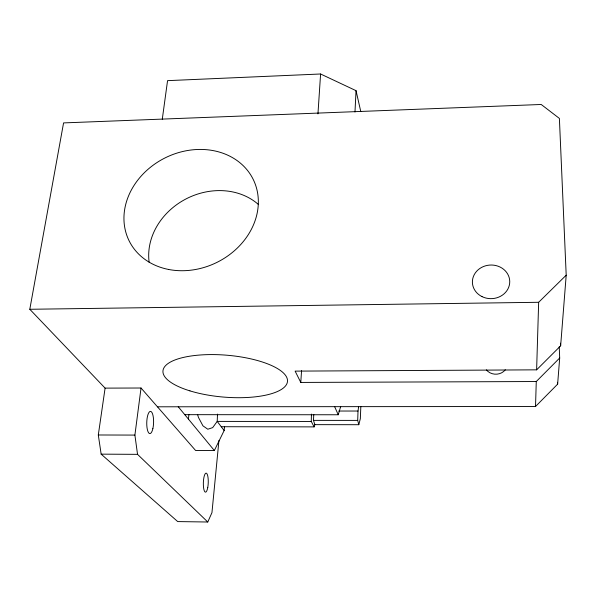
<?xml version="1.0" encoding="UTF-8"?>
<svg xmlns="http://www.w3.org/2000/svg" width="596" height="596" viewBox="0 0 596 596"><rect width="100%" height="100%" fill="white"/><g stroke="black" fill="none" stroke-linecap="round" stroke-linejoin="round"><path stroke-width="0.89" d="M217.503 414.078L217.205 421.394L221.243 426.714L314.107 426.885L311.283 421.484L311.432 414.078M157.441 406.8L535.521 406.509L536.273 381.529L559.689 358.002L559.242 346.701M536.273 381.529L300.786 382.431L295.117 371.122L536.623 369.84L538.657 302.284L566.2 275.196L559.391 118.418L541.205 104.479L63.571 122.91L29.8 309.279L105.097 388.123L141.036 388.011L195.592 450.472L214.351 450.531L224.148 430.543L224.498 426.87M314.107 426.885L314.859 424.65L358.799 424.71L357.697 420.403L358.017 411.031A73.152 10.147 89.6 0 0 358.591 406.763M360.833 406.636L360.334 418.712L358.799 424.71M314.859 424.65L313.481 420.374L313.772 414.436M354.985 112.003L356.035 90.666L320.596 73.993L167.558 80.646L162.276 119.267M317.951 113.903L320.596 73.993M300.786 382.431L301.561 370.637M535.521 406.509L557.633 384.152L559.689 358.002M536.623 369.84L560.642 345.836L566.2 275.196M218.941 440.496L211.952 512.642L207.773 522.007L177.712 521.582L101.149 454.145L98.303 434.983L105.097 388.123M214.351 450.531L188.418 419.085L188.91 414.637M207.773 522.007L137.534 454.346L134.897 435.087L141.036 388.011M184.767 414.667L338.237 414.764L340.696 406.517M29.8 309.279L538.657 302.284M338.737 411.031L358.017 411.031M313.481 420.374L357.697 420.403M311.283 421.484L217.205 421.394L212.675 427.63L207.803 429.224L202.931 425.82L198.431 417.371L197.671 414.786M98.303 434.983L134.897 435.087M101.149 454.145L137.534 454.346M178.234 406.748L188.418 419.085M221.243 426.714L224.148 430.543M334.639 406.673L338.237 414.764M356.035 90.666L360.766 111.482M560.538 343.177L560.642 345.836M557.558 382.297L557.633 384.152M149.142 262.307A64.912 55.801 -27.1 0 1 185.438 199.228A64.912 55.801 -27.1 0 1 258.373 204.45M505.333 369.788A11.92 11.093 2.2 0 1 486.373 369.892M189.953 390.879A62.476 20.994 4.8 0 0 287.302 382.483A62.476 20.994 4.8 0 0 198.401 355.142A62.476 20.994 4.8 0 0 189.953 390.879M168.638 269.466A69.24 58.326 -26.5 0 0 257.241 191.078A69.24 58.326 -26.5 0 0 147.547 169.718A69.24 58.326 -26.5 0 0 168.638 269.466M482.015 296.614A18.677 16.815 -2.1 0 0 509.744 281.416A18.677 16.815 -2.1 0 0 481.449 267.492A18.677 16.815 -2.1 0 0 482.015 296.614M152.867 428.606A11.108 3.412 -88.4 0 0 150.661 411.396A11.108 3.412 -88.4 0 0 146.989 427.444A11.108 3.412 -88.4 0 0 152.867 428.606M207.766 487.483A9.536 2.451 -88.1 0 0 206.127 473.112A9.536 2.451 -88.1 0 0 203.527 487.334A9.536 2.451 -88.1 0 0 207.766 487.483"/></g></svg>
